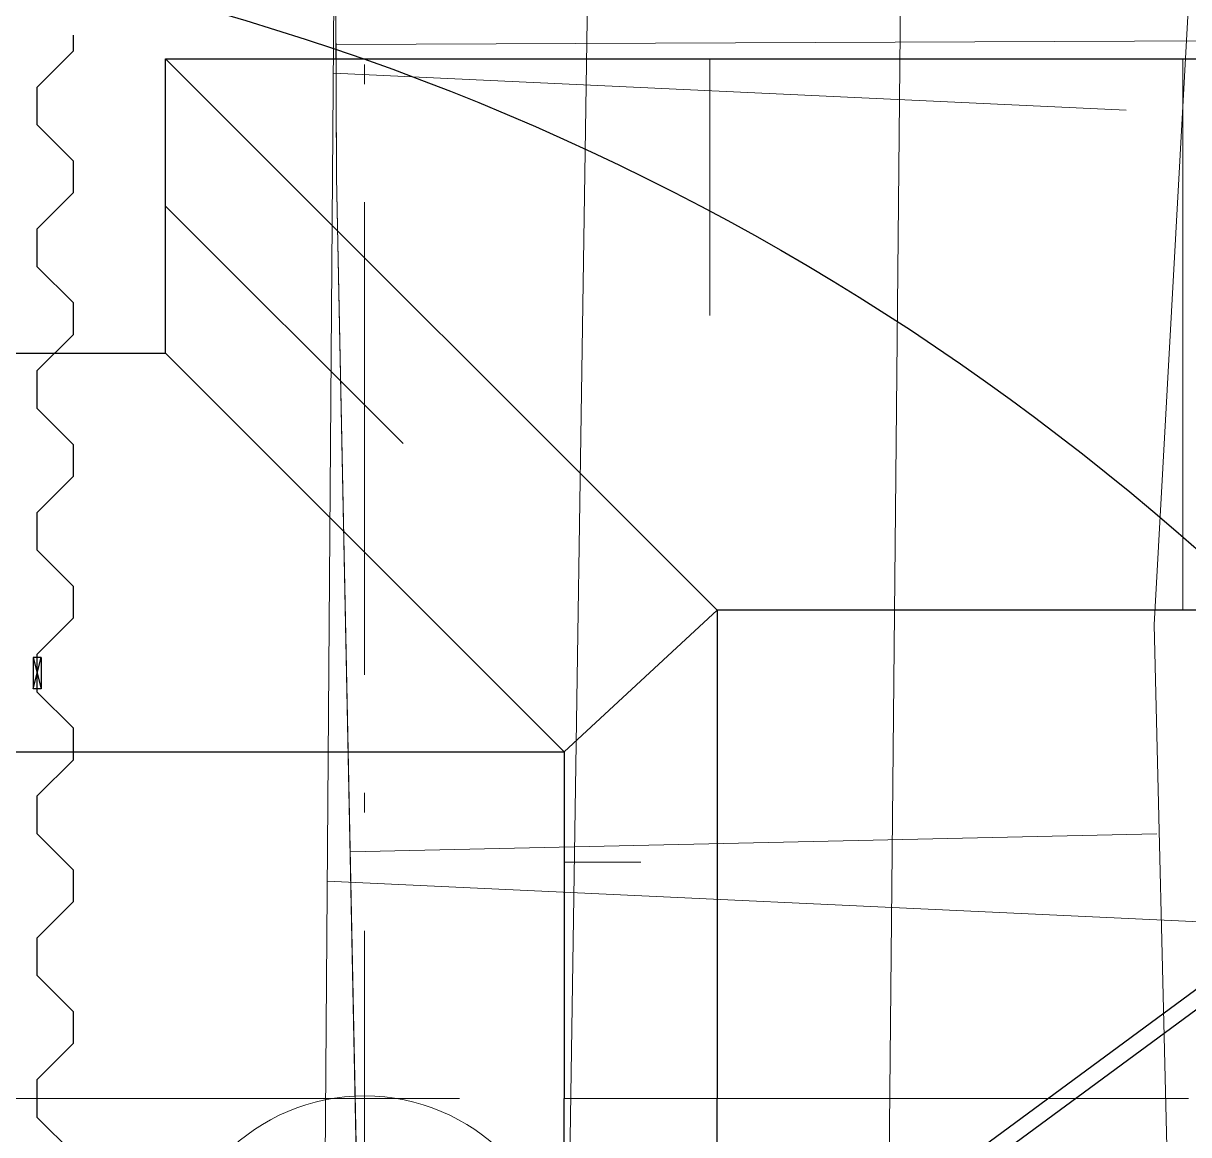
# Model space of a CAD drawing. Header units: millimetres. Extents: x -2078669 to -1085629, y -5987148 to 310365.
# Drawn here: x -1703718 to -1696323, y -2242183 to -2235128 of the extents above; entities that cross this region are included whole.
import ezdxf

# ---------------------------------------------------------------- set-up
doc = ezdxf.new("R2010")
doc.units = ezdxf.units.MM
doc.header["$LTSCALE"] = 500
doc.linetypes.add('SXF_一点短鎖線', pattern=[9.25, 6, -1.5, 0.25, -1.5])
for name, color, linetype, lineweight in [('D-BGD', 7, 'Continuous', 13), ('D-BMK', 2, 'SXF_一点短鎖線', 13), ('D-BMK-HTXT', 7, 'Continuous', 13), ('D-BYP-STR1', 2, 'Continuous', 13), ('D-BYP-STR2', 6, 'Continuous', 25), ('D-BYP-STR4', 6, 'Continuous', 25), ('D-BYP-STR8', 5, 'Continuous', 25), ('D-BYP-STRA', 1, 'Continuous', 25), ('D-BYP-STRB', 5, 'Continuous', 25)]:
    doc.layers.add(name, color=color, linetype=linetype, lineweight=lineweight)

# ---------------------------------------------------------------- blocks, each defined once
blk = doc.blocks.new('河川平面')
at = {"layer": 'D-BGD', "linetype": 'Continuous'}
for p, q in [((1609235.5, -2776762.9), (1619734, -2776719)), ((1609215.4, -2776945.4), (1614246.2, -2777180.1)), ((1609322.9, -2781888.3), (1614440.9, -2781773.6)), ((1609176.5, -2782074.1), (1619038.2, -2782534.2))]:
    blk.add_line(p, q, dxfattribs=at)
at = {"layer": 'D-BGD', "linetype": 'Continuous', "flags": 128}
for points in [[(1615471.5, -2812387.6), (1615273, -2807092.2), (1615230.5, -2805958.2), (1615082.2, -2805064.4), (1614195.9, -2802554.9), (1611543.9, -2797522.9), (1610785.1, -2796134), (1609989.9, -2794678), (1609448.3, -2793437), (1609275.5, -2792487.6), (1609120.4, -2789482.6), (1609264.6, -2770457.7), (1609157.9, -2754355.5), (1608991.4, -2733246.6), (1608817.1, -2713806.7), (1608554.7, -2699081.1), (1609014.3, -2666342.1), (1609021.3, -2620513.6)], [(1608554.7, -2699081.1), (1608817.1, -2713806.7), (1608991.4, -2733246.6), (1609157.9, -2754355.5), (1609264.6, -2770457.7), (1609120.4, -2789482.6)]]:
    blk.add_lwpolyline(points, dxfattribs=at)
for points, elevation in [([(1610012.9, -2620513.6), (1610004.2, -2655012.2), (1609980.9, -2662597.7), (1609913.4, -2668183.1), (1609452.5, -2691948.8), (1609445.1, -2695730.1), (1609533.9, -2701509.1), (1610810.7, -2765297.8), (1610884.9, -2769571.2), (1610897, -2771845.8), (1610716.3, -2783858.8), (1610692.5, -2787913.3), (1610772.4, -2789969.6), (1610878.6, -2790832.3), (1611484.4, -2792973), (1612824.8, -2795553.2), (1614448.6, -2798377.1), (1615901.9, -2801242.5), (1616987.5, -2804270.2), (1617504.6, -2807574.5), (1617667, -2810962), (1617685.3, -2814239.1)], 367000), ([(1611715.3, -2620513.6), (1611197, -2668195.4), (1611105, -2685482.1), (1611227.5, -2700780.1), (1611946.4, -2745631.7), (1612010.6, -2749081.6), (1612060.3, -2750532.4), (1612325.1, -2753298.3), (1612593.4, -2757484.9), (1612783.4, -2763611.6), (1612863.6, -2771281.9), (1612734, -2784704.9), (1612727.3, -2788483.1), (1612845, -2790264.8), (1613065.1, -2791226.4), (1613930.5, -2793392.9), (1615912.3, -2797217.2), (1616301.4, -2797928.8), (1618571.8, -2802762.2), (1619578.2, -2807143.5), (1619706.8, -2810758.5), (1619619.1, -2816361.1)], 366000), ([(1621745.6, -2814441.4), (1621890.9, -2808509.8), (1621764.1, -2806453), (1621613.3, -2804738.8), (1621189.8, -2802459.6), (1619944.5, -2799860.3), (1615503, -2792087.9), (1615082.8, -2791125.5), (1614668.6, -2789480.2), (1614590.7, -2787428.5), (1614423.9, -2780446.6), (1614954, -2770847.9), (1614659.6, -2757775.2), (1613687.3, -2747587.4), (1613372.7, -2737098.4), (1613202.8, -2724565.5), (1612723.9, -2704238.9), (1612725.9, -2695354), (1612598.9, -2678221.7), (1612988.1, -2655305.3), (1612966.3, -2630581.5), (1613359.4, -2620513.6)], 365000)]:
    blk.add_lwpolyline(points, dxfattribs=dict(at, elevation=elevation))
at = {"layer": 'D-BGD', "linetype": 'Continuous'}
for points in [[(1615473.1, -2813809.5, 368400), (1615502.9, -2805510.4, 368350), (1615442, -2805094.7, 368370), (1615373.2, -2804813, 368380), (1615225.6, -2804347.5, 368420), (1610224.3, -2794667.4, 368260), (1609794.2, -2793589.7, 368280), (1609534.2, -2792436.8, 368300), (1609235.9, -2777605.1, 368510), (1609158, -2758978.6, 368490), (1609244.7, -2738601.1, 368470), (1609119.1, -2714860.4, 368280), (1609038, -2675631.6, 368370), (1609171.8, -2662074.9, 368370), (1609081.6, -2627858.4, 368360), (1609043.7, -2620513.6, 368307.2)], [(1609119.1, -2714860.4, 368280), (1609244.7, -2738601.1, 368470), (1609158, -2758978.6, 368490), (1609235.9, -2777605.1, 368510), (1609534.2, -2792436.8, 368300)]]:
    blk.add_polyline3d(points, dxfattribs=at)

msp = doc.modelspace()

# ---------------------------------------------------------------- linework, layer by layer
at = {"layer": 'D-BMK', "linetype": 'SXF_一点短鎖線'}
msp.add_line((-1622324.6, -2241952.7), (-1736237.2, -2241952.7), dxfattribs=at)
at = {"layer": 'D-BMK', "linetype": 'SXF_一点短鎖線', "flags": 128}
msp.add_lwpolyline([(-1701552.5, -2079013.4), (-1701552.5, -2329191.7)], dxfattribs=at)
msp.add_lwpolyline([(-1701552.5, -2079013.4), (-1701552.5, -2329191.7)], dxfattribs=at)
at = {"layer": 'D-BMK-HTXT', "color": 7, "linetype": 'Continuous', "lineweight": 13}
msp.add_circle((-1701552.5, -2243186.7, 0), 1250, dxfattribs=at)
at = {"layer": 'D-BYP-STR1'}
for p, q in [((-1699360.6, -2236982.1), (-1699360.6, -2235352.7)), ((-1696360.6, -2235352.7), (-1696360.6, -2238852.7)), ((-1701307.3, -2237795.2), (-1702814.8, -2236287.7)), ((-1700284.8, -2240452.7), (-1699799.8, -2240452.7)), ((-1700284.8, -2241952.7), (-1699314.8, -2241952.7))]:
    msp.add_line(p, q, dxfattribs=at)
at = {"layer": 'D-BYP-STR2'}
for p, q in [((-1702814.8, -2235352.7), (-1693114.5, -2235352.7)), ((-1699314.8, -2238852.7), (-1702814.8, -2235352.7)), ((-1702814.8, -2237222.7), (-1702814.8, -2235352.7)), ((-1718414.5, -2237222.7), (-1702814.8, -2237222.7)), ((-1700284.8, -2239752.7), (-1702814.8, -2237222.7)), ((-1700284.8, -2239752.7), (-1699314.8, -2238852.7)), ((-1691814.5, -2238852.7), (-1699314.8, -2238852.7)), ((-1699314.8, -2238852.7), (-1699314.8, -2241952.7)), ((-1720944.5, -2239752.7), (-1700284.8, -2239752.7)), ((-1700284.8, -2239752.7), (-1700284.8, -2241952.7)), ((-1700284.8, -2244152.7), (-1700284.8, -2241952.7)), ((-1699314.8, -2245052.7), (-1699314.8, -2241952.7))]:
    msp.add_line(p, q, dxfattribs=at)
at = {"layer": 'D-BYP-STR4', "ltscale": 0.2}
for points in [[(-1703399.5, -2240602.7), (-1703399.5, -2240502.7), (-1703629.5, -2240272.7), (-1703629.5, -2240032.7), (-1703399.5, -2239802.7), (-1703399.5, -2239702.7), (-1703399.5, -2239602.7), (-1703629.5, -2239372.7), (-1703629.5, -2239132.7), (-1703399.5, -2238902.7), (-1703399.5, -2238802.7), (-1703399.5, -2238702.7), (-1703629.5, -2238472.7), (-1703629.5, -2238232.7), (-1703399.5, -2238002.7), (-1703399.5, -2237902.7), (-1703399.5, -2237802.7), (-1703629.5, -2237572.7), (-1703629.5, -2237332.7), (-1703399.5, -2237102.7), (-1703399.5, -2237002.7), (-1703399.5, -2236902.7), (-1703629.5, -2236672.7), (-1703629.5, -2236432.7), (-1703399.5, -2236202.7), (-1703399.5, -2236102.7), (-1703399.5, -2236002.7), (-1703629.5, -2235772.7), (-1703629.5, -2235532.7), (-1703399.5, -2235302.7), (-1703399.5, -2235202.7)], [(-1703654.5, -2239152.7), (-1703654.5, -2239352.7)], [(-1703604.5, -2239152.7), (-1703604.5, -2239352.7)]]:
    msp.add_lwpolyline(points, dxfattribs=at)
msp.add_lwpolyline([(-1703604.5, -2239152.7), (-1703654.5, -2239152.7), (-1703604.5, -2239352.7), (-1703654.5, -2239352.7)], close=True, dxfattribs=at)
at = {"layer": 'D-BYP-STR8'}
msp.add_circle((-1706874.7, -2250449), 16000, dxfattribs=at)
at = {"layer": 'D-BYP-STRA'}
msp.add_lwpolyline([(-1703399.5, -2243402.7), (-1703399.5, -2243202.7), (-1703629.5, -2242972.7), (-1703629.5, -2242732.7), (-1703399.5, -2242502.7), (-1703399.5, -2242402.7), (-1703399.5, -2242302.7), (-1703629.5, -2242072.7), (-1703629.5, -2241832.7), (-1703399.5, -2241602.7), (-1703399.5, -2241502.7), (-1703399.5, -2241402.7), (-1703629.5, -2241172.7), (-1703629.5, -2240932.7), (-1703399.5, -2240702.7), (-1703399.5, -2240602.7)], dxfattribs=at)
at = {"layer": 'D-BYP-STRB', "linetype": 'Continuous'}
for p, q in [((-1695510.1, -2240696), (-1702593.6, -2245920.8)), ((-1698734, -2243200.2), (-1695449.8, -2240777.8))]:
    msp.add_line(p, q, dxfattribs=at)

# ---------------------------------------------------------------- block references
at = {"layer": 'D-BGD'}
msp.add_blockref('河川平面', (-3310965.8, 541500.2), dxfattribs=at)

doc.saveas('drawing.dxf')
